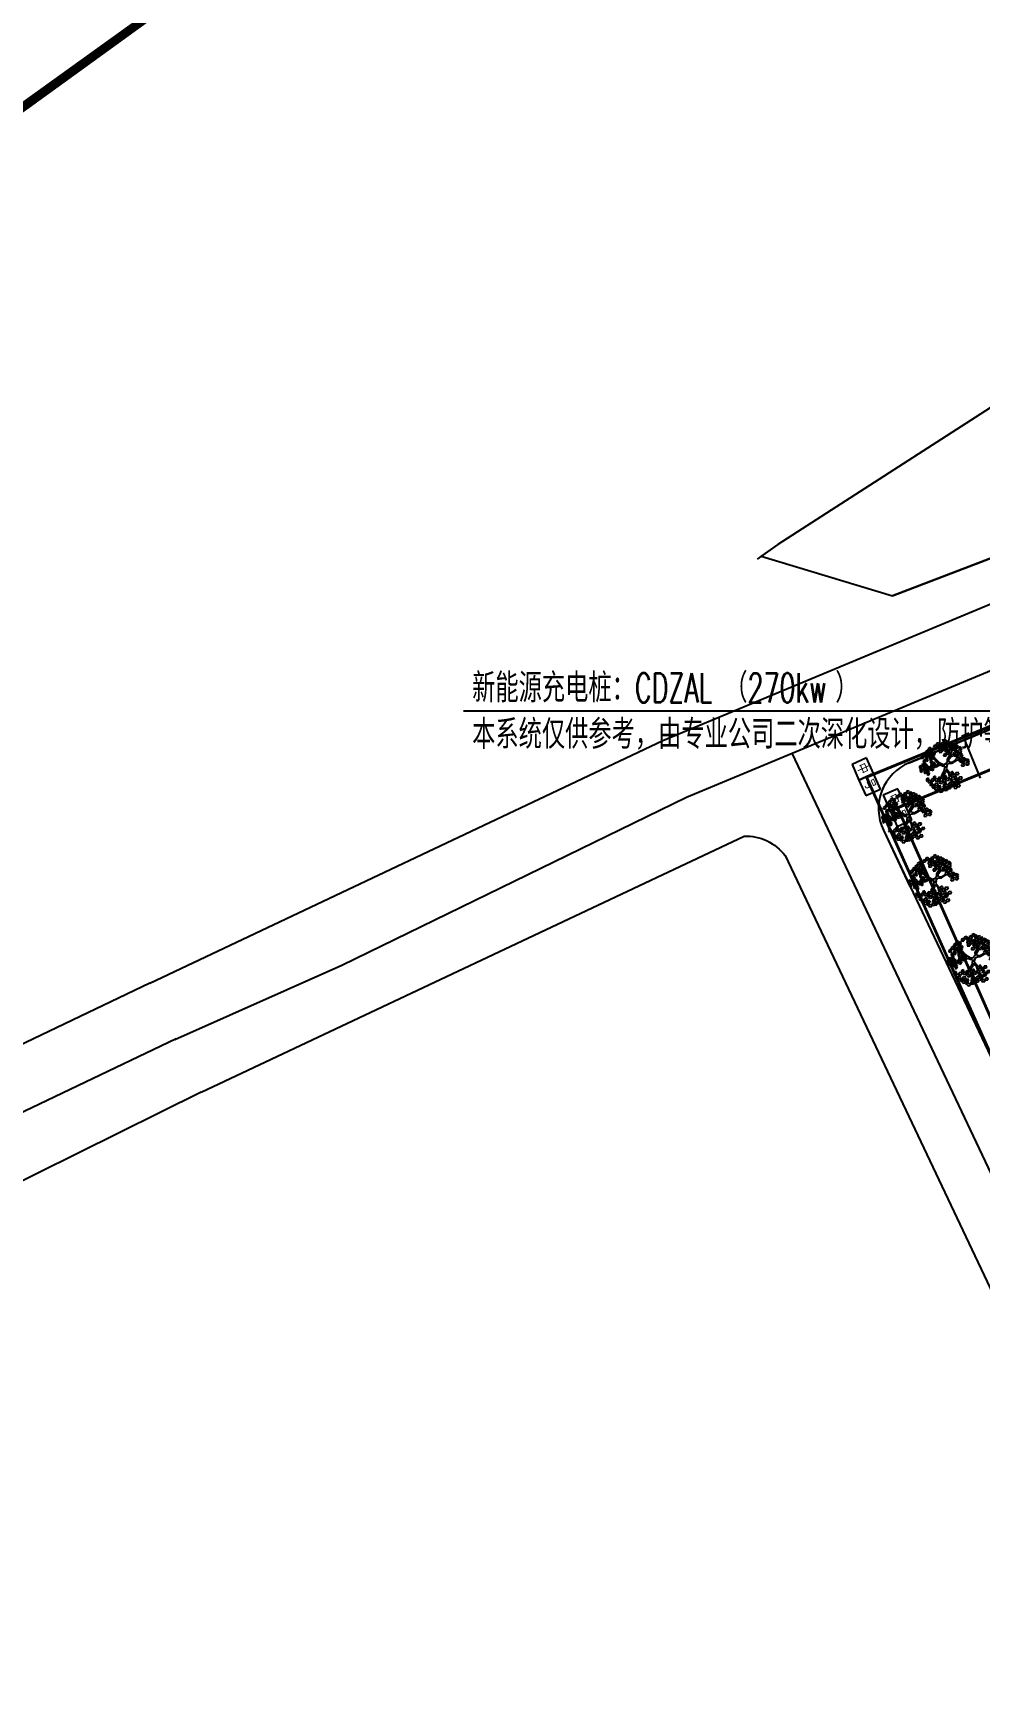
# Model space of a CAD drawing. Extents: x -809667 to 586099, y 3084146 to 3634412.
# Drawn here: x 381229 to 381286, y 3087182.2 to 3087282.7 of the extents above; entities that cross this region are included whole.
import ezdxf

# ---------------------------------------------------------------- set-up
doc = ezdxf.new("R2010")
doc.units = 0
doc.header["$LTSCALE"] = 0.5
doc.layers.get('0').update_dxf_attribs({"linetype": 'CONTINUOUS'})
for name, color, linetype in [('DIM-箱柜', 3, 'CONTINUOUS'), ('E-DIM-DQ', 7, 'CONTINUOUS'), ('E-SIG_TEXT', 7, 'CONTINUOUS'), ('WIRE-照明', 1, 'CONTINUOUS'), ('WIRE-通讯', 4, 'CONTINUOUS'), ('乔木', 84, 'CONTINUOUS'), ('文字', 7, 'CONTINUOUS')]:
    doc.layers.add(name, color=color, linetype=linetype)
doc.styles.add('-宋体', font='', dxfattribs={"width": 0.6})
doc.styles.add('_TEL_DIM', font='SIMPLEX', dxfattribs={"width": 0.8, "height": 3.5, "bigfont": 'HZTXT'})
doc.styles.get('-宋体').set_extended_font_data('NSimSun')

# ---------------------------------------------------------------- blocks, each defined once
blk = doc.blocks.new('幌伞枫')
at = {"layer": '乔木', "color": 0}
for p, q in [((-685, 826), (-567, 841)), ((-663, 753), (-685, 826)), ((-677, 937), (-604, 995)), ((-670, 878), (-677, 937)), ((-604, 870), (-670, 878)), ((-604, 995), (-531, 966)), ((-531, 966), (-604, 870)), ((-567, 841), (-531, 782)), ((-531, 782), (-567, 738)), ((-531, 995), (-450, 1054)), ((-523, 937), (-531, 995)), ((-531, 819), (-457, 878)), ((-523, 760), (-531, 819)), ((-450, 929), (-523, 937)), ((-457, 878), (-391, 848)), ((-391, 848), (-457, 746)), ((-450, 1054), (-384, 1025)), ((-384, 1025), (-450, 929)), ((-384, 870), (-303, 937)), ((-377, 819), (-384, 870)), ((-384, 738), (-310, 804)), ((-310, 804), (-377, 819)), ((-237, 900), (-310, 804)), ((-310, 804), (-237, 768)), ((-303, 937), (-237, 900)), ((-237, 797), (-156, 863)), ((-230, 738), (-237, 797)), ((-156, 863), (-90, 826)), ((-90, 826), (-156, 731)), ((-9, 966), (27, 1054)), ((20, 915), (-9, 966)), ((86, 944), (20, 915)), ((27, 1054), (101, 1061)), ((101, 1061), (86, 944)), ((123, 966), (145, 1032)), ((196, 878), (123, 966)), ((137, 804), (167, 870)), ((211, 716), (137, 804)), ((145, 1032), (203, 1025)), ((167, 870), (225, 863)), ((247, 937), (196, 878)), ((203, 1025), (247, 937)), ((262, 775), (211, 716)), ((225, 863), (262, 775)), ((247, 937), (284, 1025)), ((284, 885), (247, 937)), ((284, 1025), (365, 1032)), ((350, 915), (284, 885)), ((365, 1032), (350, 915)), ((380, 937), (409, 1003)), ((460, 848), (380, 937)), ((402, 775), (424, 841)), ((475, 687), (402, 775)), ((409, 1003), (468, 995)), ((424, 900), (460, 988)), ((453, 848), (424, 900)), ((424, 841), (482, 834)), ((519, 878), (453, 848)), ((460, 988), (534, 995)), ((504, 900), (460, 848)), ((468, 995), (504, 900)), ((482, 834), (526, 746)), ((534, 995), (519, 878)), ((556, 900), (578, 966)), ((629, 812), (556, 900)), ((570, 738), (600, 804)), ((578, 966), (636, 959)), ((600, 804), (658, 797)), ((681, 870), (629, 812)), ((636, 959), (681, 870)), ((651, 775), (688, 863)), ((681, 724), (651, 775)), ((658, 797), (695, 709)), ((688, 863), (761, 870)), ((761, 870), (747, 753)), ((783, 775), (805, 841)), ((857, 687), (783, 775)), ((805, 841), (864, 834)), ((864, 834), (908, 746)), ((-1125, 166), (-1059, 195)), ((-1125, 63), (-1125, 166)), ((-1074, 34), (-1125, 63)), ((-1081, 320), (-1015, 357)), ((-1081, 217), (-1081, 320)), ((-1030, 188), (-1081, 217)), ((-1022, 85), (-1074, 34)), ((-1059, 195), (-1022, 85)), ((-1044, -10), (-986, 92)), ((-1037, 489), (-971, 525)), ((-1037, 393), (-1037, 489)), ((-986, 364), (-1037, 393)), ((-978, 239), (-1030, 188)), ((-1015, 357), (-978, 239)), ((-993, 643), (-927, 680)), ((-993, 548), (-993, 643)), ((-942, 518), (-993, 548)), ((-934, 408), (-986, 364)), ((-986, 92), (-912, 92)), ((-971, 525), (-934, 408)), ((-898, 34), (-971, -32)), ((-956, 320), (-898, 423)), ((-883, 291), (-956, 320)), ((-890, 570), (-942, 518)), ((-927, 680), (-890, 570)), ((-927, 195), (-861, 225)), ((-927, 92), (-927, 195)), ((-876, 63), (-927, 92)), ((-912, 92), (-898, 34)), ((-898, 423), (-824, 423)), ((-883, 349), (-817, 386)), ((-810, 364), (-883, 291)), ((-883, 247), (-883, 349)), ((-832, 217), (-883, 247)), ((-824, 114), (-876, 63)), ((-861, 225), (-824, 114)), ((-846, 19), (-788, 122)), ((-773, -3), (-846, 19)), ((-780, 269), (-832, 217)), ((-824, 423), (-810, 364)), ((-817, 518), (-699, 533)), ((-795, 445), (-817, 518)), ((-817, 386), (-780, 269)), ((-810, 628), (-736, 687)), ((-802, 570), (-810, 628)), ((-736, 562), (-802, 570)), ((-699, 430), (-795, 445)), ((-788, 122), (-714, 122)), ((-773, 203), (-655, 217)), ((-751, 129), (-773, 203)), ((-699, 63), (-773, -3)), ((-758, 313), (-685, 371)), ((-751, 254), (-758, 313)), ((-685, 247), (-751, 254)), ((-648, 114), (-751, 129)), ((-736, 687), (-663, 658)), ((-663, 658), (-736, 562)), ((-714, 122), (-699, 63)), ((-699, 533), (-663, 474)), ((-663, 474), (-699, 430)), ((-685, 371), (-619, 342)), ((-619, 342), (-685, 247)), ((-567, 738), (-663, 753)), ((-663, 687), (-582, 746)), ((-655, 628), (-663, 687)), ((-582, 614), (-655, 628)), ((-655, 217), (-611, 158)), ((-611, 158), (-648, 114)), ((-531, 129), (-641, 203)), ((-531, 195), (-633, 254)), ((-611, 371), (-531, 430)), ((-604, 313), (-611, 371)), ((-538, 305), (-604, 313)), ((-582, 746), (-516, 716)), ((-516, 716), (-582, 614)), ((-545, 709), (-428, 724)), ((-523, 636), (-545, 709)), ((-465, 401), (-538, 305)), ((-531, 430), (-465, 401)), ((-252, 158), (-531, 195)), ((-259, 85), (-531, 129)), ((-457, 746), (-523, 760)), ((-421, 621), (-523, 636)), ((-457, 342), (-332, 364)), ((-428, 276), (-457, 342)), ((-443, 452), (-369, 518)), ((-435, 393), (-443, 452)), ((-369, 386), (-435, 393)), ((-428, 724), (-384, 665)), ((-332, 261), (-428, 276)), ((-384, 665), (-421, 621)), ((-391, 628), (-274, 643)), ((-369, 555), (-391, 628)), ((-377, 680), (-384, 738)), ((-310, 672), (-377, 680)), ((-274, 548), (-369, 555)), ((-369, 518), (-296, 481)), ((-296, 481), (-369, 386)), ((-332, 364), (-296, 305)), ((-296, 305), (-332, 261)), ((-257, 346), (-327, 441)), ((-222, 377), (-311, 462)), ((-237, 768), (-310, 672)), ((-296, 511), (-215, 577)), ((-288, 452), (-296, 511)), ((-215, 445), (-288, 452)), ((-274, 643), (-237, 592)), ((-237, 592), (-274, 548)), ((-112, 4), (-259, 85)), ((-252, 158), (-257, 346)), ((-156, 731), (-230, 738)), ((-206, 307), (-222, 377)), ((-215, 577), (-149, 540)), ((-149, 540), (-215, 445)), ((-188, 124), (-206, 307)), ((-76, 63), (-188, 124)), ((-76, -84), (-112, 4)), ((-9, -18), (-76, 63)), ((-9, -18), (174, 151)), ((108, 650), (145, 738)), ((137, 599), (108, 650)), ((203, 628), (137, 599)), ((145, 738), (218, 746)), ((152, 26), (240, 122)), ((152, 26), (318, 4)), ((174, 151), (225, 276)), ((218, 746), (203, 628)), ((225, 276), (277, 357)), ((240, 650), (262, 716)), ((313, 562), (240, 650)), ((240, 122), (291, 261)), ((255, 489), (284, 555)), ((328, 401), (255, 489)), ((262, 716), (321, 709)), ((277, 357), (336, 393)), ((284, 555), (336, 548)), ((291, 261), (372, 364)), ((295, -42), (527, 53)), ((306, 540), (350, 636)), ((343, 496), (306, 540)), ((365, 621), (313, 562)), ((318, 4), (524, 78)), ((321, 709), (365, 621)), ((380, 459), (328, 401)), ((336, 548), (380, 459)), ((336, 393), (344, 419)), ((409, 518), (343, 496)), ((350, 636), (424, 636)), ((365, 225), (402, 313)), ((402, 173), (365, 225)), ((372, 364), (468, 393)), ((402, 313), (482, 320)), ((468, 203), (402, 173)), ((424, 636), (409, 518)), ((446, 548), (468, 606)), ((519, 452), (446, 548)), ((460, 386), (490, 452)), ((534, 291), (460, 386)), ((468, 606), (526, 599)), ((482, 320), (468, 203)), ((526, 746), (475, 687)), ((490, 452), (541, 445)), ((497, 225), (526, 291)), ((570, 136), (497, 225)), ((570, 511), (519, 452)), ((519, 63), (541, 129)), ((592, -25), (519, 63)), ((526, 599), (570, 511)), ((526, 291), (585, 283)), ((585, 349), (534, 291)), ((541, 445), (585, 349)), ((541, 129), (600, 122)), ((644, 650), (570, 738)), ((622, 188), (570, 136)), ((585, 283), (622, 188)), ((592, 408), (629, 496)), ((629, 357), (592, 408)), ((644, 34), (592, -25)), ((600, 122), (644, 34)), ((629, 496), (710, 503)), ((695, 386), (629, 357)), ((695, 709), (644, 650)), ((673, 70), (710, 166)), ((703, 26), (673, 70)), ((747, 753), (681, 724)), ((710, 503), (695, 386)), ((769, 48), (703, 26)), ((710, 166), (783, 166)), ((717, 525), (754, 614)), ((747, 481), (717, 525)), ((725, 408), (754, 474)), ((798, 320), (725, 408)), ((813, 503), (747, 481)), ((747, 247), (769, 313)), ((820, 158), (747, 247)), ((754, 614), (827, 621)), ((754, 474), (813, 467)), ((769, 313), (827, 305)), ((783, 166), (769, 48)), ((798, 614), (827, 680)), ((871, 525), (798, 614)), ((849, 371), (798, 320)), ((805, 78), (827, 144)), ((879, -18), (805, 78)), ((827, 621), (813, 503)), ((813, 467), (849, 371)), ((871, 217), (820, 158)), ((827, 680), (886, 672)), ((827, 305), (871, 217)), ((827, 144), (886, 136)), ((849, 525), (871, 592)), ((923, 437), (849, 525)), ((908, 746), (857, 687)), ((864, 364), (893, 430)), ((937, 276), (864, 364)), ((871, 592), (930, 584)), ((923, 584), (871, 525)), ((879, 122), (923, 210)), ((915, 78), (879, 122)), ((930, 41), (879, -18)), ((886, 672), (923, 584)), ((886, 136), (930, 41)), ((893, 430), (952, 423)), ((981, 100), (915, 78)), ((974, 496), (923, 437)), ((923, 210), (996, 217)), ((930, 584), (974, 496)), ((989, 335), (937, 276)), ((952, 423), (989, 335)), ((996, 217), (981, 100)), ((1011, 122), (1040, 188)), ((1092, 34), (1011, 122)), ((1033, -40), (1055, 26)), ((1040, 188), (1099, 180)), ((1055, 26), (1114, 19)), ((1143, 92), (1092, 34)), ((1099, 180), (1143, 92)), ((1114, 19), (1158, -69)), ((-1089, -304), (-1030, -253)), ((-1067, -399), (-1089, -304)), ((-1081, -142), (-1022, -91)), ((-1052, -238), (-1081, -142)), ((-1008, -414), (-1067, -399)), ((-1000, -253), (-1052, -238)), ((-971, -32), (-1044, -10)), ((-1030, -253), (-971, -355)), ((-1022, -91), (-964, -194)), ((-971, -355), (-1008, -414)), ((-964, -194), (-1000, -253)), ((-986, -664), (-927, -620)), ((-964, -759), (-986, -664)), ((-978, -502), (-920, -458)), ((-956, -598), (-978, -502)), ((-971, -451), (-934, -341)), ((-898, -465), (-971, -451)), ((-912, -781), (-964, -759)), ((-898, -620), (-956, -598)), ((-934, -341), (-868, -326)), ((-927, -620), (-868, -722)), ((-920, -458), (-861, -561)), ((-868, -722), (-912, -781)), ((-839, -377), (-898, -465)), ((-861, -561), (-898, -620)), ((-876, -443), (-817, -399)), ((-846, -539), (-876, -443)), ((-868, -326), (-839, -377)), ((-868, -818), (-832, -700)), ((-861, -282), (-802, -238)), ((-839, -385), (-861, -282)), ((-795, -561), (-846, -539)), ((-780, -399), (-839, -385)), ((-832, -700), (-766, -686)), ((-817, -399), (-758, -502)), ((-802, -238), (-744, -341)), ((-758, -502), (-795, -561)), ((-744, -744), (-795, -825)), ((-744, -341), (-780, -399)), ((-766, -686), (-744, -744)), ((-751, -598), (-714, -480)), ((-677, -605), (-751, -598)), ((-751, -664), (-692, -620)), ((-729, -759), (-751, -664)), ((-744, -392), (-685, -341)), ((-722, -487), (-744, -392)), ((-736, -231), (-677, -179)), ((-707, -326), (-736, -231)), ((-670, -781), (-729, -759)), ((-663, -502), (-722, -487)), ((-714, -480), (-648, -465)), ((-655, -348), (-707, -326)), ((-692, -620), (-633, -722)), ((-685, -341), (-626, -443)), ((-677, -179), (-619, -289)), ((-626, -524), (-677, -605)), ((-633, -722), (-670, -781)), ((-626, -443), (-663, -502)), ((-619, -289), (-655, -348)), ((-648, -465), (-626, -524)), ((-633, -752), (-575, -708)), ((-611, -847), (-633, -752)), ((-626, -539), (-589, -429)), ((-553, -554), (-626, -539)), ((-626, -590), (-567, -546)), ((-597, -693), (-626, -590)), ((-545, -708), (-597, -693)), ((-589, -429), (-523, -414)), ((-575, -708), (-516, -810)), ((-567, -546), (-509, -649)), ((-494, -465), (-553, -554)), ((-509, -649), (-545, -708)), ((-523, -414), (-494, -465)), ((-494, -766), (-435, -715)), ((-472, -862), (-494, -766)), ((-487, -451), (-428, -399)), ((-465, -546), (-487, -451)), ((-487, -605), (-428, -554)), ((-457, -700), (-487, -605)), ((-479, -289), (-421, -245)), ((-457, -385), (-479, -289)), ((-413, -568), (-465, -546)), ((-399, -407), (-457, -385)), ((-406, -722), (-457, -700)), ((-435, -715), (-377, -818)), ((-428, -399), (-369, -510)), ((-428, -554), (-369, -664)), ((-421, -245), (-362, -348)), ((-369, -510), (-413, -568)), ((-369, -664), (-406, -722)), ((-362, -348), (-399, -407)), ((-369, -598), (-332, -487)), ((-296, -612), (-369, -598)), ((-332, -487), (-266, -473)), ((-244, -524), (-296, -612)), ((-288, -664), (-171, -649)), ((-266, -737), (-288, -664)), ((-215, -311), (-285, -477)), ((-266, -473), (-244, -524)), ((-171, -752), (-266, -737)), ((-156, -341), (-230, -532)), ((-230, -532), (-186, -627)), ((-120, -253), (-215, -311)), ((-171, -649), (-127, -708)), ((-127, -708), (-171, -752)), ((-61, -304), (-156, -341)), ((-142, -737), (-24, -730)), ((-127, -810), (-142, -737)), ((-76, -84), (-120, -253)), ((-61, -304), (38, -431)), ((-24, -686), (-9, -620)), ((64, -766), (-24, -686)), ((-24, -730), (13, -788)), ((42, -98), (-20, -221)), ((-20, -221), (62, -380)), ((-9, -18), (-9, -18)), ((-9, -18), (-9, -18)), ((-9, -18), (-9, -18)), ((-9, -18), (-9, -18)), ((-9, -18), (-9, -18)), ((-9, -18), (-9, -18)), ((-9, -18), (-9, -18)), ((-9, -18), (-9, -18)), ((-9, -18), (-9, -18)), ((-9, -18), (-9, -18)), ((-9, -18), (-9, -18)), ((-9, -18), (-9, -18)), ((-9, -18), (-9, -18)), ((-9, -18), (-9, -18)), ((-9, -18), (-9, -18)), ((-9, -18), (-9, -18)), ((-9, -18), (-9, -18)), ((-9, -18), (-9, -18)), ((-9, -18), (-9, -18)), ((-9, -18), (-9, -18)), ((-9, -18), (-9, -18)), ((-9, -18), (-9, -18)), ((-9, -18), (-9, -18)), ((-9, -18), (-9, -18)), ((-9, -18), (-9, -18)), ((-9, -18), (-9, -18)), ((-9, -18), (-9, -18)), ((-9, -18), (-9, -18)), ((-9, -18), (-9, -18)), ((-9, -18), (-9, -18)), ((-9, -18), (-9, -18)), ((-9, -18), (-9, -18)), ((-9, -18), (-9, -18)), ((-9, -18), (-9, -18)), ((-9, -18), (-9, -18)), ((-9, -18), (-9, -18)), ((-9, -18), (-9, -18)), ((-9, -18), (-9, -18)), ((-9, -18), (-9, -18)), ((-9, -18), (-9, -18)), ((-9, -620), (49, -612)), ((38, -431), (49, -612)), ((42, -98), (109, -22)), ((49, -612), (101, -700)), ((62, -380), (79, -664)), ((101, -700), (64, -766)), ((93, -730), (218, -715)), ((115, -803), (93, -730)), ((109, -22), (295, -42)), ((218, -715), (255, -774)), ((358, -752), (372, -686)), ((446, -832), (358, -752)), ((372, -686), (431, -678)), ((387, -142), (424, -47)), ((424, -187), (387, -142)), ((424, -47), (504, -47)), ((490, -165), (424, -187)), ((431, -678), (482, -766)), ((482, -766), (446, -832)), ((504, -47), (490, -165)), ((519, -135), (548, -76)), ((592, -231), (519, -135)), ((541, -297), (563, -231)), ((614, -392), (541, -297)), ((548, -76), (607, -84)), ((563, -231), (622, -238)), ((644, -172), (592, -231)), ((607, -84), (644, -172)), ((666, -333), (614, -392)), ((622, -238), (666, -333)), ((644, -150), (681, -62)), ((673, -201), (644, -150)), ((739, -172), (673, -201)), ((681, -62), (754, -54)), ((754, -54), (739, -172)), ((776, -150), (805, -84)), ((849, -238), (776, -150)), ((791, -311), (820, -245)), ((871, -399), (791, -311)), ((805, -84), (857, -91)), ((820, -84), (849, -18)), ((893, -172), (820, -84)), ((820, -245), (879, -253)), ((849, -18), (908, -25)), ((901, -187), (849, -238)), ((857, -91), (901, -187)), ((915, -341), (871, -399)), ((879, -253), (915, -341)), ((945, -120), (893, -172)), ((908, -25), (945, -120)), ((1106, -128), (1033, -40)), ((1158, -69), (1106, -128)), ((-795, -825), (-868, -818)), ((-766, -825), (-699, -774)), ((-736, -921), (-766, -825)), ((-685, -935), (-736, -921)), ((-699, -774), (-641, -884)), ((-641, -884), (-685, -935)), ((-641, -972), (-604, -862)), ((-567, -987), (-641, -972)), ((-553, -869), (-611, -847)), ((-604, -862), (-538, -847)), ((-516, -899), (-567, -987)), ((-516, -810), (-553, -869)), ((-538, -847), (-516, -899)), ((-516, -906), (-479, -788)), ((-443, -913), (-516, -906)), ((-509, -979), (-391, -965)), ((-487, -1053), (-509, -979)), ((-391, -1067), (-487, -1053)), ((-479, -788), (-413, -781)), ((-413, -877), (-472, -862)), ((-384, -832), (-443, -913)), ((-413, -781), (-384, -832)), ((-377, -818), (-413, -877)), ((-391, -965), (-354, -1023)), ((-354, -1023), (-391, -1067)), ((-377, -913), (-340, -803)), ((-303, -928), (-377, -913)), ((-362, -1053), (-244, -1045)), ((-347, -1126), (-362, -1053)), ((-244, -1141), (-347, -1126)), ((-340, -803), (-274, -788)), ((-244, -840), (-303, -928)), ((-274, -788), (-244, -840)), ((-252, -1001), (-230, -935)), ((-164, -1082), (-252, -1001)), ((-244, -1045), (-208, -1097)), ((-208, -1097), (-244, -1141)), ((-230, -847), (-112, -840)), ((-208, -921), (-230, -847)), ((-230, -935), (-178, -928)), ((-112, -935), (-208, -921)), ((-178, -928), (-120, -1016)), ((-120, -1016), (-164, -1082)), ((-24, -832), (-127, -810)), ((-112, -840), (-76, -891)), ((-76, -891), (-112, -935)), ((-90, -921), (27, -913)), ((-68, -994), (-90, -921)), ((27, -1016), (-68, -994)), ((13, -788), (-24, -832)), ((27, -869), (42, -803)), ((115, -950), (27, -869)), ((27, -913), (71, -972)), ((71, -972), (27, -1016)), ((42, -803), (101, -803)), ((101, -803), (159, -884)), ((218, -818), (115, -803)), ((159, -884), (115, -950)), ((167, -928), (284, -921)), ((189, -1001), (167, -928)), ((284, -1023), (189, -1001)), ((255, -774), (218, -818)), ((240, -803), (358, -796)), ((262, -877), (240, -803)), ((358, -891), (262, -877)), ((284, -921), (328, -979)), ((328, -979), (284, -1023)), ((313, -1009), (431, -994)), ((328, -1082), (313, -1009)), ((431, -1097), (328, -1082)), ((358, -796), (394, -847)), ((394, -847), (358, -891)), ((431, -950), (446, -884)), ((519, -1031), (431, -950)), ((431, -994), (468, -1053)), ((468, -1053), (431, -1097)), ((446, -884), (504, -884)), ((504, -884), (556, -965)), ((556, -965), (519, -1031))]:
    blk.add_line(p, q, dxfattribs=at)
blk = doc.blocks.new('123123')
at = {"layer": '文字', "color": 8}
for p, q in [((381984.03, 3087292.42), (382031.21, 3087312.08)), ((381998.88, 3087291.08), (381998.88, 3087291.08)), ((381991.41, 3087285.48), (382020.34, 3087224.34)), ((381956.23, 3087271.22), (381926.36, 3087256.43))]:
    blk.add_line(p, q, dxfattribs=at)
for points in [[(381903.9, 3087301.64), (381904.41, 3087301.02), (381945.87, 3087330.57), (382008.64, 3087376.04), (382003.48, 3087386.63), (382000.42, 3087389.46)], [(382025.42, 3087311.67), (381997.88, 3087301.14)]]:
    blk.add_lwpolyline(points, dxfattribs=at)
at = {"layer": '文字', "color": 8, "const_width": 0.5, "flags": 128}
blk.add_lwpolyline([(381897.92, 3087296.93), (381904.38, 3087301.03), (382008.64, 3087376.04), (382070.92, 3087247.89), (382108.65, 3087200.59), (381980.34, 3087185.97), (381931.79, 3087180.43), (381911.44, 3087167.71), (381850.63, 3087264.99), (381870.98, 3087277.71), (381870.98, 3087277.71), (381870.98, 3087277.71), (381897.92, 3087296.93)], dxfattribs=at)
at = {"layer": '文字', "color": 8, "flags": 128}
for points in [[(381897.92, 3087296.93), (381904.38, 3087301.03), (382008.64, 3087376.04), (382065.01, 3087260.05)], [(382023.53, 3087324.33), (382015.44, 3087318.34), (382005.77, 3087313.77), (381990.97, 3087304.23), (381989.72, 3087303.35)], [(381997.88, 3087301.14), (382027.89, 3087312.62), (382023.32, 3087324.17), (382015.44, 3087318.34), (382005.77, 3087313.77), (381990.97, 3087304.23), (381989.97, 3087303.53), (381997.88, 3087301.14)], [(381985.46, 3087289), (382048.13, 3087315.12)], [(381998.84, 3087291.06), (382016.63, 3087298.45)], [(381953.14, 3087277.79), (381984.03, 3087292.42)], [(382002.2, 3087292.46), (382003.16, 3087290.15)], [(381991.81, 3087291.65), (382031.76, 3087207.24)], [(381964.7, 3087278.88), (381985.46, 3087289)], [(381956.23, 3087271.22), (381988.93, 3087286.66)], [(381954.65, 3087274.41), (381964.7, 3087278.88)], [(381954.74, 3087274.45), (381909.98, 3087253.05)]]:
    blk.add_lwpolyline(points, dxfattribs=at)
for points in [[(382020.27, 3087296.95, 0.393528), (382016.43, 3087298.38), (381998.88, 3087291.08, 0.428399), (381997.32, 3087287.02), (382017.94, 3087243.45, 0.467402), (382031.31, 3087239.97), (382035.12, 3087242.7, 0.348347), (382038.22, 3087253.45), (382020.58, 3087296.32)], [(381998.88, 3087291.08), (381998.88, 3087291.08, 0.428399), (381997.32, 3087287.02), (381998.9, 3087283.67)], [(381988.93, 3087286.66, -0.243012), (381991.41, 3087285.48, -0.243012)], [(381953.14, 3087277.79), (381920.86, 3087262.35, -0.381587), (381905.5, 3087266.81), (381895.21, 3087283.27)]]:
    blk.add_lwpolyline(points, format="xyb", dxfattribs=at)
at = {"layer": '文字', "color": 8, "xscale": -0.0013, "yscale": 0.0013, "zscale": 0.0013, "rotation": 124.6526560546043}
for p in [(382001, 3087290.84), (381998.74, 3087287.8), (382000.36, 3087283.93), (382002.68, 3087279.18)]:
    blk.add_blockref('幌伞枫', p, dxfattribs=at)
blk = doc.blocks.new('RQWE')
at = {"layer": 'E-DIM-DQ', "const_width": 0.075, "elevation": -0.02}
for points in [[(78.17, -95.5), (76.57, -95.5), (76.57, -97), (78.17, -97)], [(79.79, -95.5), (78.18, -95.5), (78.18, -97), (79.79, -97)]]:
    blk.add_lwpolyline(points, close=True, dxfattribs=at)
at = {"layer": 'E-SIG_TEXT', "color": 3}
for p, q in [((78.18, -95.5, -0.02), (76.58, -95.5, -0.02)), ((76.58, -95.5, -0.02), (76.58, -97, -0.02)), ((79.79, -95.5, -0.02), (78.18, -95.5, -0.02)), ((78.18, -95.5, -0.02), (78.18, -97, -0.02)), ((78.18, -97, -0.02), (78.18, -95.5, -0.02)), ((79.79, -97, -0.02), (79.79, -95.5, -0.02)), ((76.58, -97, -0.02), (78.18, -97, -0.02)), ((78.18, -97, -0.02), (79.79, -97, -0.02))]:
    blk.add_line(p, q, dxfattribs=at)
at = {"layer": 'E-SIG_TEXT', "color": 3, "style": '-宋体', "width": 0.8}
for s, p in [('中', (76.85, -96.66, -0.02)), ('号', (78.45, -96.66, -0.02))]:
    blk.add_text(s, height=0.9, rotation=360, dxfattribs=at).set_placement(p)

msp = doc.modelspace()

# ---------------------------------------------------------------- linework, layer by layer
at = {"layer": 'DIM-箱柜', "linetype": 'Continuous'}
msp.add_line((381298.202, 3087241.889), (381254.922, 3087241.889), dxfattribs=at)
at = {"layer": 'WIRE-照明', "linetype": 'Continuous', "const_width": 0.175}
for points in [[(381281.071, 3087236.059), (381303.705, 3087245.367)], [(381281.071, 3087236.059), (381291.462, 3087212.61)]]:
    msp.add_lwpolyline(points, dxfattribs=at)
at = {"layer": 'WIRE-通讯', "linetype": 'Continuous', "const_width": 0.175}
for points in [[(381279.196, 3087237.91), (381302.502, 3087247.495)], [(381279.196, 3087237.91), (381288.078, 3087218.095)]]:
    msp.add_lwpolyline(points, dxfattribs=at)

# ---------------------------------------------------------------- block references
at = {"linetype": 'Continuous', "xscale": 0.6399999999999998, "yscale": 0.6399999999999998, "zscale": 0.6399999999999998, "rotation": 294.0757879666541}
for p in [(381315.011, 3087308.744, 0.011), (381316.886, 3087306.892, 0.011)]:
    msp.add_blockref('RQWE', p, dxfattribs=at)
at = {"layer": '文字'}
msp.add_blockref('123123', (-717.11, -52.3), dxfattribs=at)

# ---------------------------------------------------------------- texts
at = {"layer": 'DIM-箱柜', "color": 7, "linetype": 'Continuous', "style": '_TEL_DIM'}
for s, width, p in [('新能源充电桩：', 0.8, (381255.447, 3087242.414)), ('CDZAL', 0.64, (381265.247, 3087242.414)), ('（', 0.8, (381270.633, 3087242.414)), ('270kw', 0.64, (381272.033, 3087242.414)), ('）', 0.8, (381277.313, 3087242.414)), ('本系统仅供参考，由专业公司二次深化设计，防护等级不低于', 0.8, (381255.447, 3087239.614))]:
    msp.add_text(s, height=1.75, dxfattribs=dict(at, width=width)).set_placement(p)

doc.saveas('drawing.dxf')
